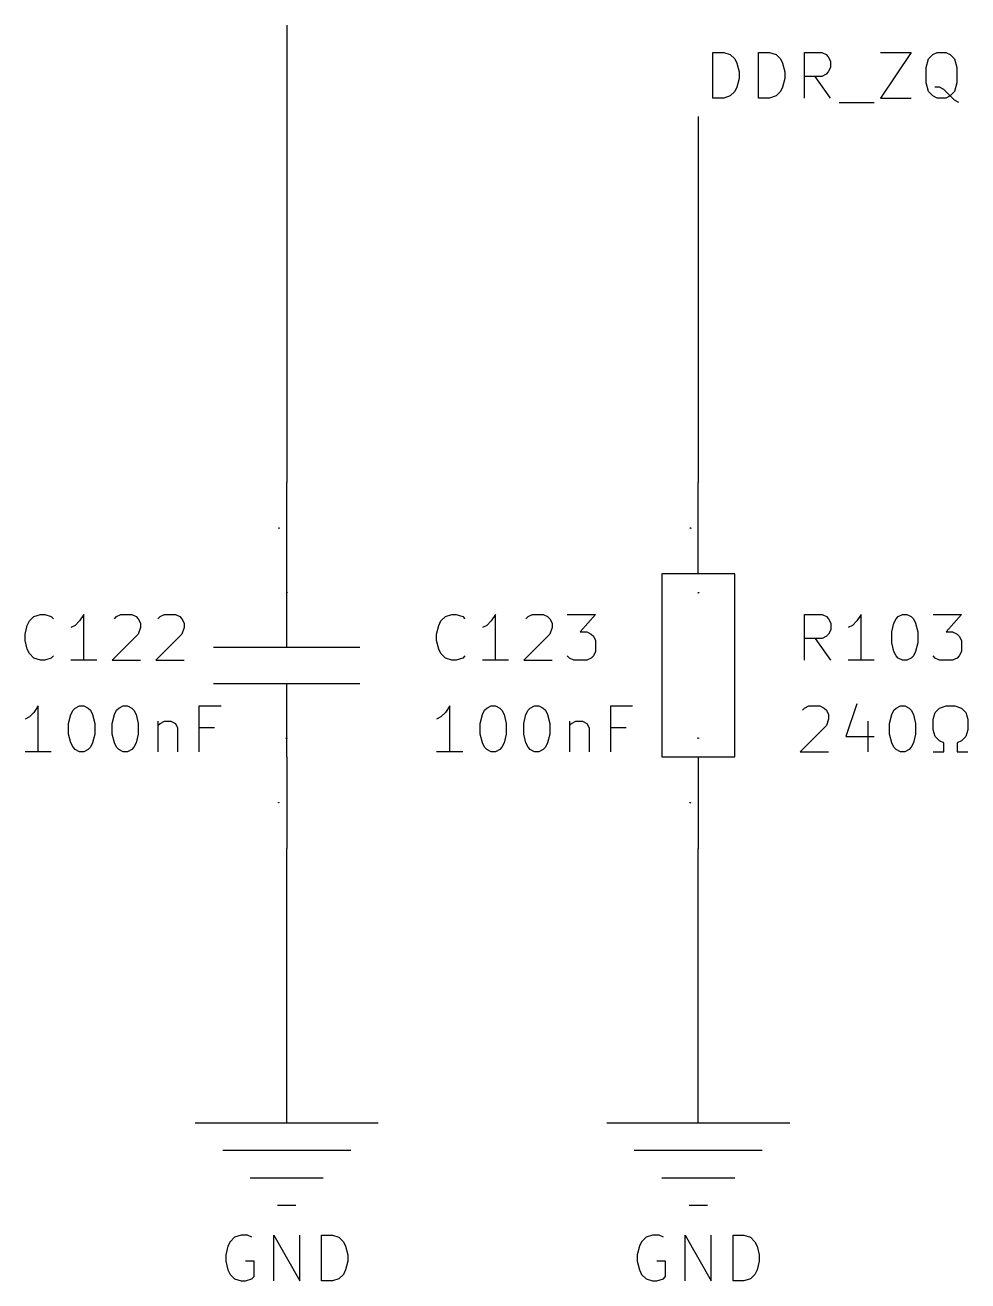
# Model space of a CAD drawing. Header units: millimetres. Extents: x 3 to 246, y -195 to -4.
# Drawn here: x 150.21 to 176.4, y -116.15 to -81.28 of the extents above; entities that cross this region are included whole.
import ezdxf

# ---------------------------------------------------------------- set-up
doc = ezdxf.new("R2010")
doc.units = ezdxf.units.MM
for name, color, linetype in [('GREENSIXTYFIVE', 129, 'CONTINUOUS'), ('LIGHTGREEN', 92, 'CONTINUOUS'), ('LIGHTRED', 12, 'CONTINUOUS'), ('RED', 14, 'CONTINUOUS'), ('REDSIX', 19, 'CONTINUOUS')]:
    doc.layers.add(name, color=color, linetype=linetype)

msp = doc.modelspace()

# ---------------------------------------------------------------- linework, layer by layer
at = {"layer": 'GREENSIXTYFIVE', "linetype": 'CONTINUOUS'}
for p, q in [((157.4918, -97.0401), (157.4664, -97.0401)), ((157.4664, -97.0401), (157.47, -97.0425)), ((157.4918, -97.0401), (157.4664, -97.0401)), ((157.4664, -97.0401), (157.47, -97.0425)), ((157.47, -97.0425), (157.4724, -97.0449)), ((157.47, -97.0425), (157.4724, -97.0449)), ((157.4724, -97.0449), (157.4736, -97.0473)), ((157.4724, -97.0449), (157.4736, -97.0473)), ((157.4918, -97.0328), (157.4918, -97.0473)), ((157.4918, -97.0328), (157.4918, -97.0473)), ((168.9218, -97.0401), (168.8964, -97.0401)), ((168.8964, -97.0401), (168.9, -97.0425)), ((168.9, -97.0425), (168.9024, -97.0449)), ((168.9024, -97.0449), (168.9036, -97.0473)), ((168.9218, -97.0328), (168.9218, -97.0473)), ((150.2131, -98.1887), (150.2735, -97.9468)), ((150.2131, -98.1887), (150.2735, -97.9468)), ((150.2735, -97.9468), (150.334, -97.8259)), ((150.2735, -97.9468), (150.334, -97.8259)), ((150.334, -97.8259), (150.455, -97.7049)), ((150.334, -97.8259), (150.455, -97.7049)), ((150.455, -97.7049), (150.6364, -97.6444)), ((150.455, -97.7049), (150.6364, -97.6444)), ((150.6364, -97.6444), (150.7573, -97.6444)), ((150.6364, -97.6444), (150.7573, -97.6444)), ((150.7573, -97.6444), (150.9388, -97.7049)), ((150.7573, -97.6444), (150.9388, -97.7049)), ((150.9388, -97.7049), (150.9992, -97.7654)), ((150.9388, -97.7049), (150.9992, -97.7654)), ((151.604, -97.9468), (151.4831, -98.0073)), ((151.604, -97.9468), (151.4831, -98.0073)), ((151.725, -97.8259), (151.604, -97.9468)), ((151.725, -97.8259), (151.604, -97.9468)), ((151.8459, -97.6444), (151.725, -97.8259)), ((151.8459, -97.6444), (151.725, -97.8259)), ((151.8459, -98.9144), (151.8459, -97.6444)), ((151.8459, -98.9144), (151.8459, -97.6444)), ((152.6926, -97.7654), (152.753, -97.7049)), ((152.6926, -97.7654), (152.753, -97.7049)), ((152.753, -97.7049), (152.874, -97.6444)), ((152.753, -97.7049), (152.874, -97.6444)), ((152.874, -97.6444), (153.1764, -97.6444)), ((152.874, -97.6444), (153.1764, -97.6444)), ((153.1764, -97.6444), (153.2973, -97.7049)), ((153.1764, -97.6444), (153.2973, -97.7049)), ((153.2973, -97.7049), (153.3578, -97.7654)), ((153.2973, -97.7049), (153.3578, -97.7654)), ((153.3578, -97.7654), (153.4183, -97.8863)), ((153.3578, -97.7654), (153.4183, -97.8863)), ((153.4183, -97.8863), (153.4183, -98.0073)), ((153.4183, -97.8863), (153.4183, -98.0073)), ((153.9021, -97.7654), (153.9625, -97.7049)), ((153.9021, -97.7654), (153.9625, -97.7049)), ((153.9625, -97.7049), (154.0835, -97.6444)), ((153.9625, -97.7049), (154.0835, -97.6444)), ((154.0835, -97.6444), (154.3859, -97.6444)), ((154.0835, -97.6444), (154.3859, -97.6444)), ((154.3859, -97.6444), (154.5068, -97.7049)), ((154.3859, -97.6444), (154.5068, -97.7049)), ((154.5068, -97.7049), (154.5673, -97.7654)), ((154.5068, -97.7049), (154.5673, -97.7654)), ((154.5673, -97.7654), (154.6278, -97.8863)), ((154.5673, -97.7654), (154.6278, -97.8863)), ((154.6278, -97.8863), (154.6278, -98.0073)), ((154.6278, -97.8863), (154.6278, -98.0073)), ((161.6431, -98.1887), (161.7035, -97.9468)), ((161.6431, -98.1887), (161.7035, -97.9468)), ((161.7035, -97.9468), (161.764, -97.8259)), ((161.7035, -97.9468), (161.764, -97.8259)), ((161.764, -97.8259), (161.885, -97.7049)), ((161.764, -97.8259), (161.885, -97.7049)), ((161.885, -97.7049), (162.0664, -97.6444)), ((161.885, -97.7049), (162.0664, -97.6444)), ((162.0664, -97.6444), (162.1873, -97.6444)), ((162.0664, -97.6444), (162.1873, -97.6444)), ((162.1873, -97.6444), (162.3688, -97.7049)), ((162.1873, -97.6444), (162.3688, -97.7049)), ((162.3688, -97.7049), (162.4292, -97.7654)), ((162.3688, -97.7049), (162.4292, -97.7654)), ((163.034, -97.9468), (162.9131, -98.0073)), ((163.034, -97.9468), (162.9131, -98.0073)), ((163.155, -97.8259), (163.034, -97.9468)), ((163.155, -97.8259), (163.034, -97.9468)), ((163.2759, -97.6444), (163.155, -97.8259)), ((163.2759, -97.6444), (163.155, -97.8259)), ((163.2759, -98.9144), (163.2759, -97.6444)), ((163.2759, -98.9144), (163.2759, -97.6444)), ((164.1226, -97.7654), (164.183, -97.7049)), ((164.1226, -97.7654), (164.183, -97.7049)), ((164.183, -97.7049), (164.304, -97.6444)), ((164.183, -97.7049), (164.304, -97.6444)), ((164.304, -97.6444), (164.6064, -97.6444)), ((164.304, -97.6444), (164.6064, -97.6444)), ((164.6064, -97.6444), (164.7273, -97.7049)), ((164.6064, -97.6444), (164.7273, -97.7049)), ((164.7273, -97.7049), (164.7878, -97.7654)), ((164.7273, -97.7049), (164.7878, -97.7654)), ((164.7878, -97.7654), (164.8483, -97.8863)), ((164.7878, -97.7654), (164.8483, -97.8863)), ((164.8483, -97.8863), (164.8483, -98.0073)), ((164.8483, -97.8863), (164.8483, -98.0073)), ((165.2716, -97.6444), (166.0578, -97.6444)), ((165.2716, -97.6444), (166.0578, -97.6444)), ((166.0578, -97.6444), (165.6344, -98.1282)), ((166.0578, -97.6444), (165.6344, -98.1282)), ((171.8635, -98.9144), (171.8635, -97.6444)), ((171.8635, -97.6444), (172.3473, -97.6444)), ((172.3473, -97.6444), (172.4683, -97.7049)), ((172.4683, -97.7049), (172.5288, -97.7654)), ((172.5288, -97.7654), (172.5892, -97.8863)), ((172.5892, -97.8863), (172.5892, -98.0678)), ((173.194, -97.9468), (173.0731, -98.0073)), ((173.315, -97.8259), (173.194, -97.9468)), ((173.4359, -97.6444), (173.315, -97.8259)), ((173.4359, -98.9144), (173.4359, -97.6444)), ((174.2826, -98.1282), (174.343, -97.8863)), ((174.343, -97.8863), (174.4035, -97.7654)), ((174.4035, -97.7654), (174.464, -97.7049)), ((174.464, -97.7049), (174.5849, -97.6444)), ((174.5849, -97.6444), (174.7059, -97.6444)), ((174.7059, -97.6444), (174.8268, -97.7049)), ((174.8268, -97.7049), (174.8873, -97.7654)), ((174.8873, -97.7654), (174.9478, -97.8863)), ((174.9478, -97.8863), (175.0083, -98.1282)), ((175.4316, -97.6444), (176.2178, -97.6444)), ((176.2178, -97.6444), (175.7944, -98.1282)), ((150.2131, -98.3701), (150.2131, -98.1887)), ((150.2131, -98.3701), (150.2131, -98.1887)), ((153.3578, -98.1887), (152.6321, -98.9144)), ((153.3578, -98.1887), (152.6321, -98.9144)), ((153.4183, -98.0073), (153.3578, -98.1887)), ((153.4183, -98.0073), (153.3578, -98.1887)), ((154.5673, -98.1887), (153.8416, -98.9144)), ((154.5673, -98.1887), (153.8416, -98.9144)), ((154.6278, -98.0073), (154.5673, -98.1887)), ((154.6278, -98.0073), (154.5673, -98.1887)), ((161.6431, -98.3701), (161.6431, -98.1887)), ((161.6431, -98.3701), (161.6431, -98.1887)), ((164.7878, -98.1887), (164.0621, -98.9144)), ((164.7878, -98.1887), (164.0621, -98.9144)), ((164.8483, -98.0073), (164.7878, -98.1887)), ((164.8483, -98.0073), (164.7878, -98.1887)), ((165.6344, -98.1282), (165.8159, -98.1282)), ((165.6344, -98.1282), (165.8159, -98.1282)), ((165.8159, -98.1282), (165.9368, -98.1887)), ((165.8159, -98.1282), (165.9368, -98.1887)), ((165.9368, -98.1887), (165.9973, -98.2492)), ((165.9368, -98.1887), (165.9973, -98.2492)), ((165.9973, -98.2492), (166.0578, -98.3701)), ((165.9973, -98.2492), (166.0578, -98.3701)), ((172.3473, -98.3097), (171.8635, -98.3097)), ((172.5892, -98.9144), (172.1659, -98.3097)), ((172.4683, -98.2492), (172.3473, -98.3097)), ((172.5288, -98.1887), (172.4683, -98.2492)), ((172.5892, -98.0678), (172.5288, -98.1887)), ((174.2826, -98.4306), (174.2826, -98.1282)), ((175.0083, -98.1282), (175.0083, -98.4306)), ((175.7944, -98.1282), (175.9759, -98.1282)), ((175.9759, -98.1282), (176.0968, -98.1887)), ((176.0968, -98.1887), (176.1573, -98.2492)), ((176.1573, -98.2492), (176.2178, -98.3701)), ((150.2735, -98.612), (150.2131, -98.3701)), ((150.2735, -98.612), (150.2131, -98.3701)), ((150.334, -98.733), (150.2735, -98.612)), ((150.334, -98.733), (150.2735, -98.612)), ((161.7035, -98.612), (161.6431, -98.3701)), ((161.7035, -98.612), (161.6431, -98.3701)), ((161.764, -98.733), (161.7035, -98.612)), ((161.764, -98.733), (161.7035, -98.612)), ((166.0578, -98.6725), (165.9973, -98.7935)), ((166.0578, -98.6725), (165.9973, -98.7935)), ((166.0578, -98.3701), (166.0578, -98.6725)), ((166.0578, -98.3701), (166.0578, -98.6725)), ((174.343, -98.6725), (174.2826, -98.4306)), ((174.4035, -98.7935), (174.343, -98.6725)), ((174.9478, -98.6725), (174.8873, -98.7935)), ((175.0083, -98.4306), (174.9478, -98.6725)), ((176.2178, -98.6725), (176.1573, -98.7935)), ((176.2178, -98.3701), (176.2178, -98.6725)), ((150.455, -98.854), (150.334, -98.733)), ((150.455, -98.854), (150.334, -98.733)), ((150.6364, -98.9144), (150.455, -98.854)), ((150.6364, -98.9144), (150.455, -98.854)), ((150.7573, -98.9144), (150.6364, -98.9144)), ((150.7573, -98.9144), (150.6364, -98.9144)), ((150.9388, -98.854), (150.7573, -98.9144)), ((150.9388, -98.854), (150.7573, -98.9144)), ((150.9992, -98.7935), (150.9388, -98.854)), ((150.9992, -98.7935), (150.9388, -98.854)), ((152.2088, -98.9144), (151.4831, -98.9144)), ((152.2088, -98.9144), (151.4831, -98.9144)), ((152.6321, -98.9144), (153.4183, -98.9144)), ((152.6321, -98.9144), (153.4183, -98.9144)), ((153.8416, -98.9144), (154.6278, -98.9144)), ((153.8416, -98.9144), (154.6278, -98.9144)), ((161.885, -98.854), (161.764, -98.733)), ((161.885, -98.854), (161.764, -98.733)), ((162.0664, -98.9144), (161.885, -98.854)), ((162.0664, -98.9144), (161.885, -98.854)), ((162.1873, -98.9144), (162.0664, -98.9144)), ((162.1873, -98.9144), (162.0664, -98.9144)), ((162.3688, -98.854), (162.1873, -98.9144)), ((162.3688, -98.854), (162.1873, -98.9144)), ((162.4292, -98.7935), (162.3688, -98.854)), ((162.4292, -98.7935), (162.3688, -98.854)), ((163.6388, -98.9144), (162.9131, -98.9144)), ((163.6388, -98.9144), (162.9131, -98.9144)), ((164.0621, -98.9144), (164.8483, -98.9144)), ((164.0621, -98.9144), (164.8483, -98.9144)), ((165.3321, -98.854), (165.2716, -98.7935)), ((165.3321, -98.854), (165.2716, -98.7935)), ((165.453, -98.9144), (165.3321, -98.854)), ((165.453, -98.9144), (165.3321, -98.854)), ((165.8159, -98.9144), (165.453, -98.9144)), ((165.8159, -98.9144), (165.453, -98.9144)), ((165.9368, -98.854), (165.8159, -98.9144)), ((165.9368, -98.854), (165.8159, -98.9144)), ((165.9973, -98.7935), (165.9368, -98.854)), ((165.9973, -98.7935), (165.9368, -98.854)), ((173.7988, -98.9144), (173.0731, -98.9144)), ((174.464, -98.854), (174.4035, -98.7935)), ((174.5849, -98.9144), (174.464, -98.854)), ((174.7059, -98.9144), (174.5849, -98.9144)), ((174.8268, -98.854), (174.7059, -98.9144)), ((174.8873, -98.7935), (174.8268, -98.854)), ((175.4921, -98.854), (175.4316, -98.7935)), ((175.613, -98.9144), (175.4921, -98.854)), ((175.9759, -98.9144), (175.613, -98.9144)), ((176.0968, -98.854), (175.9759, -98.9144)), ((176.1573, -98.7935), (176.0968, -98.854)), ((150.455, -100.3659), (150.334, -100.4868)), ((150.455, -100.3659), (150.334, -100.4868)), ((150.5759, -100.1844), (150.455, -100.3659)), ((150.5759, -100.1844), (150.455, -100.3659)), ((150.5759, -101.4544), (150.5759, -100.1844)), ((150.5759, -101.4544), (150.5759, -100.1844)), ((151.483, -100.4263), (151.5435, -100.3054)), ((151.483, -100.4263), (151.5435, -100.3054)), ((151.5435, -100.3054), (151.604, -100.2449)), ((151.5435, -100.3054), (151.604, -100.2449)), ((151.604, -100.2449), (151.7249, -100.1844)), ((151.604, -100.2449), (151.7249, -100.1844)), ((151.7249, -100.1844), (151.8459, -100.1844)), ((151.7249, -100.1844), (151.8459, -100.1844)), ((151.8459, -100.1844), (151.9668, -100.2449)), ((151.8459, -100.1844), (151.9668, -100.2449)), ((151.9668, -100.2449), (152.0273, -100.3054)), ((151.9668, -100.2449), (152.0273, -100.3054)), ((152.0273, -100.3054), (152.0878, -100.4263)), ((152.0273, -100.3054), (152.0878, -100.4263)), ((152.6925, -100.4263), (152.753, -100.3054)), ((152.6925, -100.4263), (152.753, -100.3054)), ((152.753, -100.3054), (152.8135, -100.2449)), ((152.753, -100.3054), (152.8135, -100.2449)), ((152.8135, -100.2449), (152.9344, -100.1844)), ((152.8135, -100.2449), (152.9344, -100.1844)), ((152.9344, -100.1844), (153.0554, -100.1844)), ((152.9344, -100.1844), (153.0554, -100.1844)), ((153.0554, -100.1844), (153.1763, -100.2449)), ((153.0554, -100.1844), (153.1763, -100.2449)), ((153.1763, -100.2449), (153.2368, -100.3054)), ((153.1763, -100.2449), (153.2368, -100.3054)), ((153.2368, -100.3054), (153.2973, -100.4263)), ((153.2368, -100.3054), (153.2973, -100.4263)), ((155.051, -101.4544), (155.051, -100.1844)), ((155.051, -100.1844), (155.6558, -100.1844)), ((155.051, -101.4544), (155.051, -100.1844)), ((155.051, -100.1844), (155.6558, -100.1844)), ((161.885, -100.3659), (161.764, -100.4868)), ((161.885, -100.3659), (161.764, -100.4868)), ((162.0059, -100.1844), (161.885, -100.3659)), ((162.0059, -100.1844), (161.885, -100.3659)), ((162.0059, -101.4544), (162.0059, -100.1844)), ((162.0059, -101.4544), (162.0059, -100.1844)), ((162.913, -100.4263), (162.9735, -100.3054)), ((162.913, -100.4263), (162.9735, -100.3054)), ((162.9735, -100.3054), (163.034, -100.2449)), ((162.9735, -100.3054), (163.034, -100.2449)), ((163.034, -100.2449), (163.1549, -100.1844)), ((163.034, -100.2449), (163.1549, -100.1844)), ((163.1549, -100.1844), (163.2759, -100.1844)), ((163.1549, -100.1844), (163.2759, -100.1844)), ((163.2759, -100.1844), (163.3968, -100.2449)), ((163.2759, -100.1844), (163.3968, -100.2449)), ((163.3968, -100.2449), (163.4573, -100.3054)), ((163.3968, -100.2449), (163.4573, -100.3054)), ((163.4573, -100.3054), (163.5178, -100.4263)), ((163.4573, -100.3054), (163.5178, -100.4263)), ((164.1225, -100.4263), (164.183, -100.3054)), ((164.1225, -100.4263), (164.183, -100.3054)), ((164.183, -100.3054), (164.2435, -100.2449)), ((164.183, -100.3054), (164.2435, -100.2449)), ((164.2435, -100.2449), (164.3644, -100.1844)), ((164.2435, -100.2449), (164.3644, -100.1844)), ((164.3644, -100.1844), (164.4854, -100.1844)), ((164.3644, -100.1844), (164.4854, -100.1844)), ((164.4854, -100.1844), (164.6063, -100.2449)), ((164.4854, -100.1844), (164.6063, -100.2449)), ((164.6063, -100.2449), (164.6668, -100.3054)), ((164.6063, -100.2449), (164.6668, -100.3054)), ((164.6668, -100.3054), (164.7273, -100.4263)), ((164.6668, -100.3054), (164.7273, -100.4263)), ((166.481, -101.4544), (166.481, -100.1844)), ((166.481, -100.1844), (167.0858, -100.1844)), ((166.481, -101.4544), (166.481, -100.1844)), ((166.481, -100.1844), (167.0858, -100.1844)), ((171.8031, -100.3054), (171.8635, -100.2449)), ((171.8635, -100.2449), (171.9845, -100.1844)), ((171.9845, -100.1844), (172.2869, -100.1844)), ((172.2869, -100.1844), (172.4078, -100.2449)), ((172.4078, -100.2449), (172.4683, -100.3054)), ((172.4683, -100.3054), (172.5288, -100.4263)), ((173.3149, -100.124), (173.0126, -101.0311)), ((174.2825, -100.4263), (174.343, -100.3054)), ((174.343, -100.3054), (174.4035, -100.2449)), ((174.4035, -100.2449), (174.5244, -100.1844)), ((174.5244, -100.1844), (174.6454, -100.1844)), ((174.6454, -100.1844), (174.7663, -100.2449)), ((174.7663, -100.2449), (174.8268, -100.3054)), ((174.8268, -100.3054), (174.8873, -100.4263)), ((175.4316, -100.5473), (175.492, -100.3659)), ((175.492, -100.3659), (175.613, -100.2449)), ((175.613, -100.2449), (175.7944, -100.1844)), ((175.7944, -100.1844), (176.0363, -100.1844)), ((176.0363, -100.1844), (176.2177, -100.2449)), ((176.2177, -100.2449), (176.3387, -100.3659)), ((176.3387, -100.3659), (176.3992, -100.5473)), ((150.334, -100.4868), (150.2131, -100.5473)), ((150.334, -100.4868), (150.2131, -100.5473)), ((151.4226, -100.6682), (151.483, -100.4263)), ((151.4226, -100.6682), (151.483, -100.4263)), ((151.4226, -100.9706), (151.4226, -100.6682)), ((151.4226, -100.9706), (151.4226, -100.6682)), ((152.0878, -100.4263), (152.1483, -100.6682)), ((152.0878, -100.4263), (152.1483, -100.6682)), ((152.1483, -100.6682), (152.1483, -100.9706)), ((152.1483, -100.6682), (152.1483, -100.9706)), ((152.6321, -100.6682), (152.6925, -100.4263)), ((152.6321, -100.6682), (152.6925, -100.4263)), ((152.6321, -100.9706), (152.6321, -100.6682)), ((152.6321, -100.9706), (152.6321, -100.6682)), ((153.2973, -100.4263), (153.3578, -100.6682)), ((153.2973, -100.4263), (153.3578, -100.6682)), ((153.3578, -100.6682), (153.3578, -100.9706)), ((153.3578, -100.6682), (153.3578, -100.9706)), ((153.902, -100.6078), (153.902, -101.4544)), ((153.902, -100.6078), (153.902, -101.4544)), ((153.902, -100.7287), (153.9625, -100.6682)), ((153.902, -100.7287), (153.9625, -100.6682)), ((153.9625, -100.6682), (154.0835, -100.6078)), ((153.9625, -100.6682), (154.0835, -100.6078)), ((154.0835, -100.6078), (154.2649, -100.6078)), ((154.0835, -100.6078), (154.2649, -100.6078)), ((154.2649, -100.6078), (154.3858, -100.6682)), ((154.2649, -100.6078), (154.3858, -100.6682)), ((154.3858, -100.6682), (154.4463, -100.7892)), ((154.3858, -100.6682), (154.4463, -100.7892)), ((161.764, -100.4868), (161.6431, -100.5473)), ((161.764, -100.4868), (161.6431, -100.5473)), ((162.8526, -100.6682), (162.913, -100.4263)), ((162.8526, -100.6682), (162.913, -100.4263)), ((162.8526, -100.9706), (162.8526, -100.6682)), ((162.8526, -100.9706), (162.8526, -100.6682)), ((163.5178, -100.4263), (163.5783, -100.6682)), ((163.5178, -100.4263), (163.5783, -100.6682)), ((163.5783, -100.6682), (163.5783, -100.9706)), ((163.5783, -100.6682), (163.5783, -100.9706)), ((164.0621, -100.6682), (164.1225, -100.4263)), ((164.0621, -100.6682), (164.1225, -100.4263)), ((164.0621, -100.9706), (164.0621, -100.6682)), ((164.0621, -100.9706), (164.0621, -100.6682)), ((164.7273, -100.4263), (164.7878, -100.6682)), ((164.7273, -100.4263), (164.7878, -100.6682)), ((164.7878, -100.6682), (164.7878, -100.9706)), ((164.7878, -100.6682), (164.7878, -100.9706)), ((165.332, -100.6078), (165.332, -101.4544)), ((165.332, -100.6078), (165.332, -101.4544)), ((165.332, -100.7287), (165.3925, -100.6682)), ((165.332, -100.7287), (165.3925, -100.6682)), ((165.3925, -100.6682), (165.5135, -100.6078)), ((165.3925, -100.6682), (165.5135, -100.6078)), ((165.5135, -100.6078), (165.6949, -100.6078)), ((165.5135, -100.6078), (165.6949, -100.6078)), ((165.6949, -100.6078), (165.8158, -100.6682)), ((165.6949, -100.6078), (165.8158, -100.6682)), ((165.8158, -100.6682), (165.8763, -100.7892)), ((165.8158, -100.6682), (165.8763, -100.7892)), ((172.4683, -100.7287), (171.7426, -101.4544)), ((172.5288, -100.5473), (172.4683, -100.7287)), ((172.5288, -100.4263), (172.5288, -100.5473)), ((173.6173, -100.6078), (173.6173, -101.4544)), ((174.2221, -100.6682), (174.2825, -100.4263)), ((174.2221, -100.9706), (174.2221, -100.6682)), ((174.8873, -100.4263), (174.9478, -100.6682)), ((174.9478, -100.6682), (174.9478, -100.9706)), ((175.4316, -100.8497), (175.4316, -100.5473)), ((176.3992, -100.5473), (176.3992, -100.8497)), ((151.483, -101.2125), (151.4226, -100.9706)), ((151.483, -101.2125), (151.4226, -100.9706)), ((152.1483, -100.9706), (152.0878, -101.2125)), ((152.1483, -100.9706), (152.0878, -101.2125)), ((152.6925, -101.2125), (152.6321, -100.9706)), ((152.6925, -101.2125), (152.6321, -100.9706)), ((153.3578, -100.9706), (153.2973, -101.2125)), ((153.3578, -100.9706), (153.2973, -101.2125)), ((154.4463, -100.7892), (154.4463, -101.4544)), ((154.4463, -100.7892), (154.4463, -101.4544)), ((155.4744, -100.7892), (155.051, -100.7892)), ((155.4744, -100.7892), (155.051, -100.7892)), ((157.4664, -101.0774), (157.4676, -101.075)), ((157.4664, -101.0774), (157.4676, -101.075)), ((157.4664, -101.0835), (157.4664, -101.0774)), ((157.4664, -101.0835), (157.4664, -101.0774)), ((157.4676, -101.0859), (157.4664, -101.0835)), ((157.4676, -101.0859), (157.4664, -101.0835)), ((157.4676, -101.075), (157.4688, -101.0738)), ((157.4676, -101.075), (157.4688, -101.0738)), ((157.4688, -101.0871), (157.4676, -101.0859)), ((157.4688, -101.0871), (157.4676, -101.0859)), ((157.4688, -101.0738), (157.4712, -101.0726)), ((157.4688, -101.0738), (157.4712, -101.0726)), ((157.4712, -101.0726), (157.4736, -101.0726)), ((157.4712, -101.0726), (157.4736, -101.0726)), ((157.4736, -101.0726), (157.4772, -101.0738)), ((157.4736, -101.0726), (157.4772, -101.0738)), ((157.4772, -101.0738), (157.4918, -101.0883)), ((157.4772, -101.0738), (157.4918, -101.0883)), ((157.4918, -101.0883), (157.4918, -101.0726)), ((157.4918, -101.0883), (157.4918, -101.0726)), ((162.913, -101.2125), (162.8526, -100.9706)), ((162.913, -101.2125), (162.8526, -100.9706)), ((163.5783, -100.9706), (163.5178, -101.2125)), ((163.5783, -100.9706), (163.5178, -101.2125)), ((164.1225, -101.2125), (164.0621, -100.9706)), ((164.1225, -101.2125), (164.0621, -100.9706)), ((164.7878, -100.9706), (164.7273, -101.2125)), ((164.7878, -100.9706), (164.7273, -101.2125)), ((165.8763, -100.7892), (165.8763, -101.4544)), ((165.8763, -100.7892), (165.8763, -101.4544)), ((166.9044, -100.7892), (166.481, -100.7892)), ((166.9044, -100.7892), (166.481, -100.7892)), ((168.8964, -101.0774), (168.8976, -101.075)), ((168.8964, -101.0835), (168.8964, -101.0774)), ((168.8976, -101.0859), (168.8964, -101.0835)), ((168.8976, -101.075), (168.8988, -101.0738)), ((168.8988, -101.0871), (168.8976, -101.0859)), ((168.8988, -101.0738), (168.9012, -101.0726)), ((168.9012, -101.0726), (168.9036, -101.0726)), ((168.9036, -101.0726), (168.9072, -101.0738)), ((168.9072, -101.0738), (168.9218, -101.0883)), ((168.9218, -101.0883), (168.9218, -101.0726)), ((173.0126, -101.0311), (173.7987, -101.0311)), ((174.2825, -101.2125), (174.2221, -100.9706)), ((174.9478, -100.9706), (174.8873, -101.2125)), ((175.492, -101.0311), (175.4316, -100.8497)), ((175.613, -101.152), (175.492, -101.0311)), ((176.3387, -101.0311), (176.2177, -101.152)), ((176.3992, -100.8497), (176.3387, -101.0311)), ((150.9388, -101.4544), (150.2131, -101.4544)), ((150.9388, -101.4544), (150.2131, -101.4544)), ((151.5435, -101.3335), (151.483, -101.2125)), ((151.5435, -101.3335), (151.483, -101.2125)), ((151.604, -101.394), (151.5435, -101.3335)), ((151.604, -101.394), (151.5435, -101.3335)), ((151.7249, -101.4544), (151.604, -101.394)), ((151.7249, -101.4544), (151.604, -101.394)), ((151.8459, -101.4544), (151.7249, -101.4544)), ((151.8459, -101.4544), (151.7249, -101.4544)), ((151.9668, -101.394), (151.8459, -101.4544)), ((151.9668, -101.394), (151.8459, -101.4544)), ((152.0273, -101.3335), (151.9668, -101.394)), ((152.0273, -101.3335), (151.9668, -101.394)), ((152.0878, -101.2125), (152.0273, -101.3335)), ((152.0878, -101.2125), (152.0273, -101.3335)), ((152.753, -101.3335), (152.6925, -101.2125)), ((152.753, -101.3335), (152.6925, -101.2125)), ((152.8135, -101.394), (152.753, -101.3335)), ((152.8135, -101.394), (152.753, -101.3335)), ((152.9344, -101.4544), (152.8135, -101.394)), ((152.9344, -101.4544), (152.8135, -101.394)), ((153.0554, -101.4544), (152.9344, -101.4544)), ((153.0554, -101.4544), (152.9344, -101.4544)), ((153.1763, -101.394), (153.0554, -101.4544)), ((153.1763, -101.394), (153.0554, -101.4544)), ((153.2368, -101.3335), (153.1763, -101.394)), ((153.2368, -101.3335), (153.1763, -101.394)), ((153.2973, -101.2125), (153.2368, -101.3335)), ((153.2973, -101.2125), (153.2368, -101.3335)), ((162.3688, -101.4544), (161.6431, -101.4544)), ((162.3688, -101.4544), (161.6431, -101.4544)), ((162.9735, -101.3335), (162.913, -101.2125)), ((162.9735, -101.3335), (162.913, -101.2125)), ((163.034, -101.394), (162.9735, -101.3335)), ((163.034, -101.394), (162.9735, -101.3335)), ((163.1549, -101.4544), (163.034, -101.394)), ((163.1549, -101.4544), (163.034, -101.394)), ((163.2759, -101.4544), (163.1549, -101.4544)), ((163.2759, -101.4544), (163.1549, -101.4544)), ((163.3968, -101.394), (163.2759, -101.4544)), ((163.3968, -101.394), (163.2759, -101.4544)), ((163.4573, -101.3335), (163.3968, -101.394)), ((163.4573, -101.3335), (163.3968, -101.394)), ((163.5178, -101.2125), (163.4573, -101.3335)), ((163.5178, -101.2125), (163.4573, -101.3335)), ((164.183, -101.3335), (164.1225, -101.2125)), ((164.183, -101.3335), (164.1225, -101.2125)), ((164.2435, -101.394), (164.183, -101.3335)), ((164.2435, -101.394), (164.183, -101.3335)), ((164.3644, -101.4544), (164.2435, -101.394)), ((164.3644, -101.4544), (164.2435, -101.394)), ((164.4854, -101.4544), (164.3644, -101.4544)), ((164.4854, -101.4544), (164.3644, -101.4544)), ((164.6063, -101.394), (164.4854, -101.4544)), ((164.6063, -101.394), (164.4854, -101.4544)), ((164.6668, -101.3335), (164.6063, -101.394)), ((164.6668, -101.3335), (164.6063, -101.394)), ((164.7273, -101.2125), (164.6668, -101.3335)), ((164.7273, -101.2125), (164.6668, -101.3335)), ((171.7426, -101.4544), (172.5288, -101.4544)), ((174.343, -101.3335), (174.2825, -101.2125)), ((174.4035, -101.394), (174.343, -101.3335)), ((174.5244, -101.4544), (174.4035, -101.394)), ((174.6454, -101.4544), (174.5244, -101.4544)), ((174.7663, -101.394), (174.6454, -101.4544)), ((174.8268, -101.3335), (174.7663, -101.394)), ((174.8873, -101.2125), (174.8268, -101.3335)), ((175.4316, -101.4544), (175.7339, -101.4544)), ((175.7339, -101.2125), (175.613, -101.152)), ((175.7339, -101.4544), (175.7339, -101.2125)), ((176.2177, -101.152), (176.0968, -101.2125)), ((176.0968, -101.2125), (176.0968, -101.4544)), ((176.0968, -101.4544), (176.3992, -101.4544)), ((155.9076, -115.0607), (155.8471, -115.1816)), ((156.0286, -114.9397), (155.9076, -115.0607)), ((156.21, -114.8792), (156.0286, -114.9397)), ((156.3914, -114.8792), (156.21, -114.8792)), ((156.5124, -114.9397), (156.3914, -114.8792)), ((157.1171, -116.1492), (157.1171, -114.8792)), ((157.1171, -114.8792), (157.8428, -116.1492)), ((157.8428, -116.1492), (157.8428, -114.8792)), ((158.4476, -116.1492), (158.4476, -114.8792)), ((158.4476, -114.8792), (158.75, -114.8792)), ((158.75, -114.8792), (158.9314, -114.9397)), ((158.9314, -114.9397), (159.0524, -115.0607)), ((159.0524, -115.0607), (159.1129, -115.1816)), ((167.3376, -115.0607), (167.2771, -115.1816)), ((167.4586, -114.9397), (167.3376, -115.0607)), ((167.64, -114.8792), (167.4586, -114.9397)), ((167.8214, -114.8792), (167.64, -114.8792)), ((167.9424, -114.9397), (167.8214, -114.8792)), ((168.5471, -116.1492), (168.5471, -114.8792)), ((168.5471, -114.8792), (169.2728, -116.1492)), ((169.2728, -116.1492), (169.2728, -114.8792)), ((169.8776, -116.1492), (169.8776, -114.8792)), ((169.8776, -114.8792), (170.18, -114.8792)), ((170.18, -114.8792), (170.3614, -114.9397)), ((170.3614, -114.9397), (170.4824, -115.0607)), ((170.4824, -115.0607), (170.5429, -115.1816)), ((155.8471, -115.1816), (155.7867, -115.4235)), ((159.1129, -115.1816), (159.1733, -115.4235)), ((167.2771, -115.1816), (167.2167, -115.4235)), ((170.5429, -115.1816), (170.6033, -115.4235)), ((155.7867, -115.4235), (155.7867, -115.6049)), ((155.7867, -115.6049), (155.8471, -115.8468)), ((156.5728, -115.6049), (156.3309, -115.6049)), ((156.5728, -116.0283), (156.5728, -115.6049)), ((159.1733, -115.6049), (159.1129, -115.8468)), ((159.1733, -115.4235), (159.1733, -115.6049)), ((167.2167, -115.4235), (167.2167, -115.6049)), ((167.2167, -115.6049), (167.2771, -115.8468)), ((168.0028, -115.6049), (167.7609, -115.6049)), ((168.0028, -116.0283), (168.0028, -115.6049)), ((170.6033, -115.6049), (170.5429, -115.8468)), ((170.6033, -115.4235), (170.6033, -115.6049)), ((155.8471, -115.8468), (155.9076, -115.9678)), ((155.9076, -115.9678), (156.0286, -116.0888)), ((156.0286, -116.0888), (156.21, -116.1492)), ((156.3309, -116.1492), (156.5124, -116.0888)), ((156.5124, -116.0888), (156.5728, -116.0283)), ((158.9314, -116.0888), (158.75, -116.1492)), ((159.0524, -115.9678), (158.9314, -116.0888)), ((159.1129, -115.8468), (159.0524, -115.9678)), ((167.2771, -115.8468), (167.3376, -115.9678)), ((167.3376, -115.9678), (167.4586, -116.0888)), ((167.4586, -116.0888), (167.64, -116.1492)), ((167.7609, -116.1492), (167.9424, -116.0888)), ((167.9424, -116.0888), (168.0028, -116.0283)), ((170.3614, -116.0888), (170.18, -116.1492)), ((170.4824, -115.9678), (170.3614, -116.0888)), ((170.5429, -115.8468), (170.4824, -115.9678)), ((156.21, -116.1492), (156.3309, -116.1492)), ((158.75, -116.1492), (158.4476, -116.1492)), ((167.64, -116.1492), (167.7609, -116.1492)), ((170.18, -116.1492), (169.8776, -116.1492))]:
    msp.add_line(p, q, dxfattribs=at)
at = {"layer": 'LIGHTGREEN', "linetype": 'CONTINUOUS'}
for p, q in [((157.48, -81.28), (157.48, -93.98)), ((168.91, -83.82), (168.91, -93.98)), ((157.48, -109.22), (157.48, -104.14)), ((168.91, -109.22), (168.91, -104.14))]:
    msp.add_line(p, q, dxfattribs=at)
at = {"layer": 'LIGHTRED', "linetype": 'CONTINUOUS'}
for p, q in [((157.2737, -95.25), (157.2483, -95.25)), ((157.2483, -95.25), (157.2519, -95.2524)), ((157.2737, -95.25), (157.2483, -95.25)), ((157.2483, -95.25), (157.2519, -95.2524)), ((157.2519, -95.2524), (157.2543, -95.2548)), ((157.2519, -95.2524), (157.2543, -95.2548)), ((157.2543, -95.2548), (157.2555, -95.2572)), ((157.2543, -95.2548), (157.2555, -95.2572)), ((157.2737, -95.2427), (157.2737, -95.2572)), ((157.2737, -95.2427), (157.2737, -95.2572)), ((168.7037, -95.25), (168.6783, -95.25)), ((168.6783, -95.25), (168.6819, -95.2524)), ((168.6819, -95.2524), (168.6843, -95.2548)), ((168.6843, -95.2548), (168.6855, -95.2572)), ((168.7037, -95.2427), (168.7037, -95.2572)), ((157.2495, -102.8651), (157.2507, -102.8639)), ((157.2495, -102.8651), (157.2507, -102.8639)), ((157.2507, -102.8639), (157.2531, -102.8627)), ((157.2507, -102.8639), (157.2531, -102.8627)), ((157.2531, -102.8627), (157.2555, -102.8627)), ((157.2531, -102.8627), (157.2555, -102.8627)), ((157.2555, -102.8627), (157.2591, -102.8639)), ((157.2555, -102.8627), (157.2591, -102.8639)), ((157.2591, -102.8639), (157.2737, -102.8784)), ((157.2591, -102.8639), (157.2737, -102.8784)), ((157.2737, -102.8784), (157.2737, -102.8627)), ((157.2737, -102.8784), (157.2737, -102.8627)), ((168.6795, -102.8651), (168.6807, -102.8639)), ((168.6807, -102.8639), (168.6831, -102.8627)), ((168.6831, -102.8627), (168.6855, -102.8627)), ((168.6855, -102.8627), (168.6891, -102.8639)), ((168.6891, -102.8639), (168.7037, -102.8784)), ((168.7037, -102.8784), (168.7037, -102.8627)), ((157.2483, -102.8675), (157.2495, -102.8651)), ((157.2483, -102.8675), (157.2495, -102.8651)), ((157.2483, -102.8736), (157.2483, -102.8675)), ((157.2483, -102.8736), (157.2483, -102.8675)), ((157.2495, -102.876), (157.2483, -102.8736)), ((157.2495, -102.876), (157.2483, -102.8736)), ((157.2507, -102.8772), (157.2495, -102.876)), ((157.2507, -102.8772), (157.2495, -102.876)), ((168.6783, -102.8675), (168.6795, -102.8651)), ((168.6783, -102.8736), (168.6783, -102.8675)), ((168.6795, -102.876), (168.6783, -102.8736)), ((168.6807, -102.8772), (168.6795, -102.876))]:
    msp.add_line(p, q, dxfattribs=at)
at = {"layer": 'RED', "linetype": 'CONTINUOUS'}
for p, q in [((157.48, -96.52), (157.48, -93.98)), ((157.48, -96.52), (157.48, -93.98)), ((168.91, -96.52), (168.91, -93.98)), ((157.48, -98.552), (157.48, -96.52)), ((167.894, -96.52), (167.894, -101.6)), ((169.926, -96.52), (167.894, -96.52)), ((169.926, -101.6), (169.926, -96.52)), ((155.448, -98.552), (159.512, -98.552)), ((159.512, -99.568), (155.448, -99.568)), ((157.48, -101.6), (157.48, -99.568)), ((157.48, -101.6), (157.48, -104.14)), ((157.48, -101.6), (157.48, -104.14)), ((167.894, -101.6), (169.926, -101.6)), ((168.91, -101.6), (168.91, -104.14)), ((157.48, -111.76), (157.48, -109.22)), ((168.91, -111.76), (168.91, -109.22)), ((154.94, -111.76), (160.02, -111.76)), ((166.37, -111.76), (171.45, -111.76)), ((155.702, -112.522), (159.258, -112.522)), ((167.132, -112.522), (170.688, -112.522)), ((156.464, -113.284), (158.496, -113.284)), ((167.894, -113.284), (169.926, -113.284)), ((157.226, -114.046), (157.734, -114.046)), ((168.656, -114.046), (169.164, -114.046))]:
    msp.add_line(p, q, dxfattribs=at)
at = {"layer": 'REDSIX', "linetype": 'CONTINUOUS'}
for p, q in [((169.3167, -83.3069), (169.3167, -82.0369)), ((169.3167, -82.0369), (169.6191, -82.0369)), ((169.6191, -82.0369), (169.8005, -82.0974)), ((169.8005, -82.0974), (169.9215, -82.2184)), ((169.9215, -82.2184), (169.982, -82.3393)), ((170.5867, -83.3069), (170.5867, -82.0369)), ((170.5867, -82.0369), (170.8891, -82.0369)), ((170.8891, -82.0369), (171.0705, -82.0974)), ((171.0705, -82.0974), (171.1915, -82.2184)), ((171.1915, -82.2184), (171.252, -82.3393)), ((171.8567, -83.3069), (171.8567, -82.0369)), ((171.8567, -82.0369), (172.3405, -82.0369)), ((172.3405, -82.0369), (172.4615, -82.0974)), ((172.4615, -82.0974), (172.522, -82.1579)), ((172.522, -82.1579), (172.5824, -82.2788)), ((172.5824, -82.2788), (172.5824, -82.4603)), ((173.9734, -82.0369), (174.82, -82.0369)), ((174.82, -82.0369), (173.9734, -83.3069)), ((175.2434, -82.4603), (175.3038, -82.2184)), ((175.3038, -82.2184), (175.4248, -82.0974)), ((175.4248, -82.0974), (175.5457, -82.0369)), ((175.5457, -82.0369), (175.7876, -82.0369)), ((175.7876, -82.0369), (175.9086, -82.0974)), ((175.9086, -82.0974), (176.0295, -82.2184)), ((176.0295, -82.2184), (176.09, -82.4603)), ((169.982, -82.3393), (170.0424, -82.5812)), ((170.0424, -82.5812), (170.0424, -82.7626)), ((171.252, -82.3393), (171.3124, -82.5812)), ((171.3124, -82.5812), (171.3124, -82.7626)), ((172.522, -82.5812), (172.4615, -82.6417)), ((172.5824, -82.4603), (172.522, -82.5812)), ((175.2434, -82.8836), (175.2434, -82.4603)), ((176.09, -82.4603), (176.09, -82.8836)), ((170.0424, -82.7626), (169.982, -83.0045)), ((171.3124, -82.7626), (171.252, -83.0045)), ((172.3405, -82.7022), (171.8567, -82.7022)), ((172.5824, -83.3069), (172.1591, -82.7022)), ((172.4615, -82.6417), (172.3405, -82.7022)), ((175.3038, -83.1255), (175.2434, -82.8836)), ((176.09, -82.8836), (176.0295, -83.1255)), ((169.6191, -83.3069), (169.3167, -83.3069)), ((169.8005, -83.2465), (169.6191, -83.3069)), ((169.9215, -83.1255), (169.8005, -83.2465)), ((169.982, -83.0045), (169.9215, -83.1255)), ((170.8891, -83.3069), (170.5867, -83.3069)), ((171.0705, -83.2465), (170.8891, -83.3069)), ((171.1915, -83.1255), (171.0705, -83.2465)), ((171.252, -83.0045), (171.1915, -83.1255)), ((173.9734, -83.3069), (174.82, -83.3069)), ((175.4248, -83.2465), (175.3038, -83.1255)), ((175.5457, -83.3069), (175.4248, -83.2465)), ((175.6062, -83.0045), (175.4853, -83.0045)), ((175.7876, -83.3069), (175.5457, -83.3069)), ((175.7272, -83.065), (175.6062, -83.0045)), ((175.9086, -83.2465), (175.7272, -83.065)), ((175.9086, -83.2465), (175.7876, -83.3069)), ((176.0295, -83.1255), (175.9086, -83.2465)), ((176.0295, -83.3674), (175.9086, -83.2465)), ((172.8244, -83.4279), (173.792, -83.4279)), ((176.1505, -83.4279), (176.0295, -83.3674))]:
    msp.add_line(p, q, dxfattribs=at)

doc.saveas('drawing.dxf')
